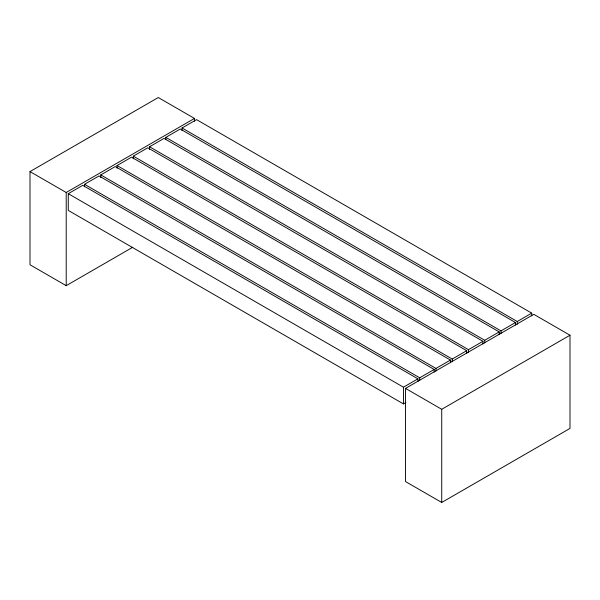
<?xml version="1.0" encoding="UTF-8"?>
<svg xmlns="http://www.w3.org/2000/svg" width="600" height="600" viewBox="0 0 600 600"><rect width="100%" height="100%" fill="white"/><g stroke="black" fill="none" stroke-linecap="round" stroke-linejoin="round"><path stroke-width="0.9" d="M132.78 247.23L66.21 285.668L30 264.765L30 171.593L158.273 97.53L194.483 118.433L194.483 121.23M30 171.593L66.21 192.495L194.483 118.433M405.862 402.525L403.447 403.92L68.273 210.413L68.273 193.688L82.755 185.325L417.93 378.84L417.93 381.623M84.532 186.9L84.532 184.305L99.015 175.942L434.19 369.45L434.19 372.053M100.785 177.608L100.785 174.915L115.267 166.553L450.442 360.067L450.442 362.752M117.045 168.218L117.045 165.532L131.528 157.17L466.702 350.678L466.702 353.37M133.297 158.835L133.297 156.15L147.78 147.788L482.955 341.295L482.955 343.98M149.558 149.453L149.558 146.76L164.04 138.398L499.215 331.913L499.215 334.597M165.81 139.11L165.81 137.377L180.292 129.015L515.467 322.522L515.467 325.125M182.07 130.778L182.07 127.988L196.553 119.632L531.727 313.14L531.727 315.923M68.273 193.688L403.447 387.195L417.93 378.84M84.532 184.305L419.707 377.812L434.19 369.45M100.785 174.915L435.96 368.43L450.442 360.067M117.045 165.532L452.22 359.04L466.702 350.678M133.297 156.15L468.472 349.657L482.955 341.295M149.558 146.76L484.732 340.275L499.215 331.913M165.81 137.377L500.985 330.885L515.467 322.522M182.07 127.988L517.245 321.502L531.727 313.14M405.518 388.395L533.79 314.332L570 335.235L570 428.408L441.728 502.47L405.518 481.567L405.518 388.395L441.728 409.298L570 335.235M517.245 321.502L517.245 324.285M500.985 330.885L500.985 333.487M484.732 340.275L484.732 342.96M468.472 349.657L468.472 352.343M452.22 359.04L452.22 361.733M441.728 409.298L441.728 502.47M435.96 368.43L435.96 371.115M419.707 377.812L419.707 380.407M403.447 387.195L403.447 403.92M66.21 192.495L66.21 285.668"/></g></svg>
